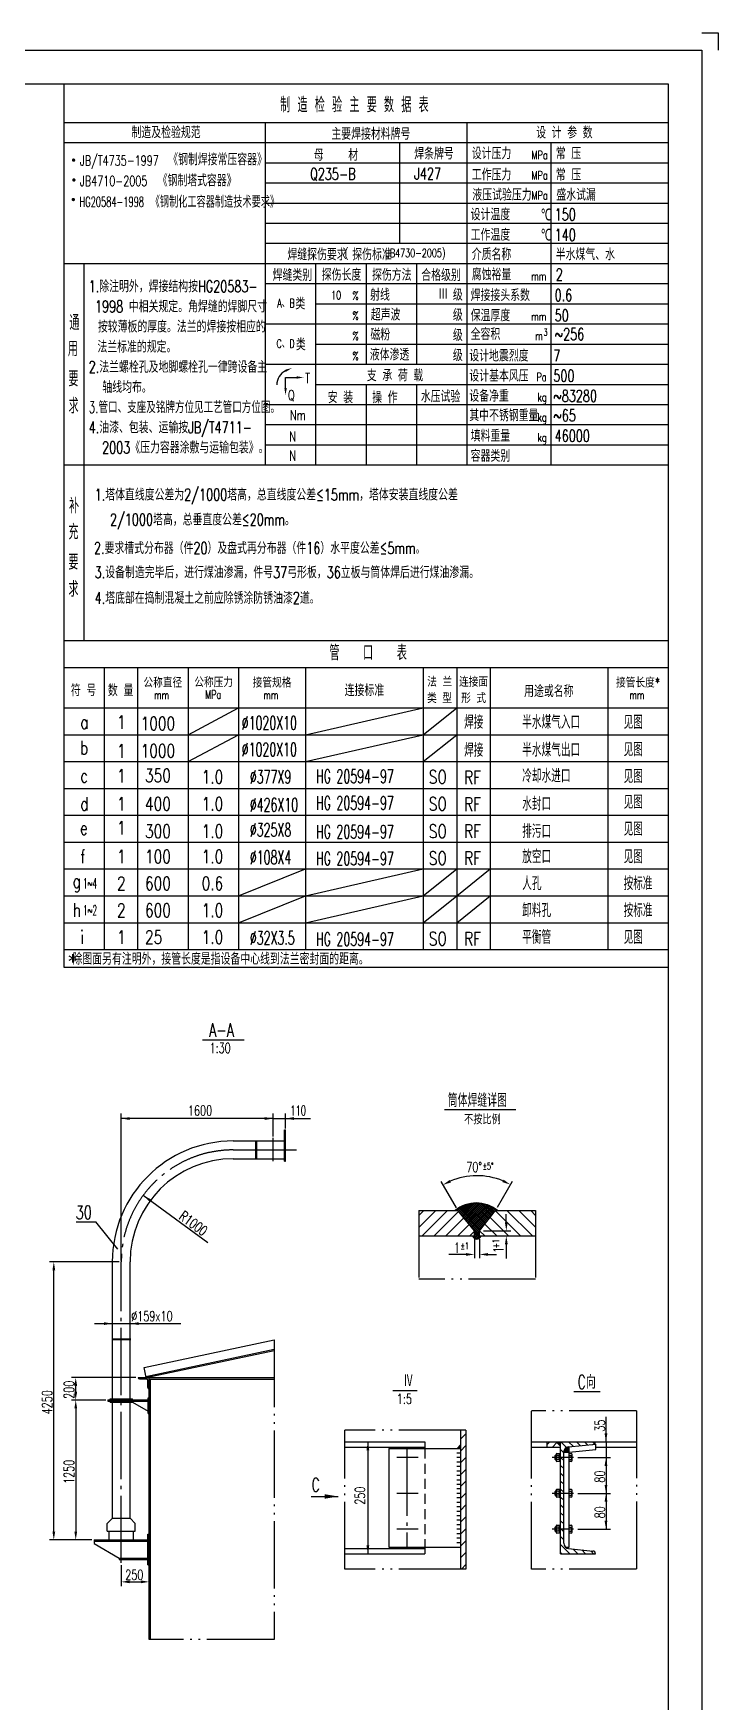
# Model space of a CAD drawing. Extents: x 28107 to 46227, y -22331 to 3169.
# Drawn here: x 40106 to 46227, y -11736 to 3169 of the extents above; entities that cross this region are included whole.
import ezdxf
from ezdxf.enums import TextEntityAlignment as Align

# ---------------------------------------------------------------- set-up
doc = ezdxf.new("R2010")
doc.units = 0
doc.header["$LTSCALE"] = 30
doc.header["$MEASUREMENT"] = 0
for name, pattern in [('DASHDOT-M', [25, 20, -2, 1, -2]), ('DIVIDE-M', [27, 20, -2, 0.5, -2, 0.5, -2]), ('HIDDEN-M', [4.5, 3, -1.5])]:
    doc.linetypes.add(name, pattern=pattern)
doc.layers.get('0').update_dxf_attribs({"linetype": 'CONTINUOUS'})
doc.layers.add('DIM', color=1, linetype='CONTINUOUS')
doc.layers.add('TUKUANG', color=7, linetype='CONTINUOUS')
doc.styles.add('HZ', font='ROMANS.shx', dxfattribs={"width": 0.7, "height": 90, "bigfont": 'HZ.shx'})
doc.styles.add('ROMANS', font='ROMANS.shx', dxfattribs={"width": 0.7, "height": 7})
doc.styles.get("Standard").update_dxf_attribs({"font": 'romans', "width": 0.7, "height": 3})

msp = doc.modelspace()

# ---------------------------------------------------------------- linework, layer by layer
at = {"color": 7, "linetype": 'Continuous'}
for p, q in [((46227, 3169), (46077, 3169)), ((46227, 3019), (46227, 3169)), ((28257, 3019), (46077, 3019)), ((46077, 3019), (46077, -22181)), ((41487, -3097), (41937, -2857)), ((42537, -3097), (43587, -2857)), ((43587, -3097), (43887, -2857)), ((41487, -3337), (41937, -3097)), ((42537, -3337), (43587, -3097)), ((43587, -3337), (43887, -3097)), ((41937, -4537), (42537, -4297)), ((42537, -4537), (43587, -4297)), ((43587, -4537), (43887, -4297)), ((43887, -4537), (44187, -4297)), ((41937, -4777), (42537, -4537)), ((42537, -4777), (43587, -4537)), ((43587, -4777), (43887, -4537)), ((43887, -4777), (44187, -4537)), ((41617, -5824), (41990, -5824)), ((40891, -7794), (40891, -6481)), ((42248, -6526), (40891, -6526)), ((42248, -6687), (42248, -6481)), ((42248, -6526), (42582, -6526)), ((42358, -6615), (42358, -6481)), ((43778, -6446), (44414, -6446)), ((43744, -7088), (43883, -7323)), ((44384, -7088), (44249, -7322)), ((41663, -7638), (41087, -7213)), ((43957, -7300), (43903, -7354)), ((43983, -7292), (43911, -7364)), ((44006, -7286), (43919, -7374)), ((44027, -7283), (43927, -7383)), ((44047, -7281), (43935, -7393)), ((44065, -7281), (43943, -7403)), ((44082, -7282), (43951, -7413)), ((44132, -7478), (43955, -7301)), ((44098, -7283), (43959, -7422)), ((44113, -7285), (43967, -7432)), ((44140, -7468), (43968, -7296)), ((44128, -7288), (43975, -7442)), ((44147, -7458), (43981, -7292)), ((44142, -7292), (43983, -7451)), ((44156, -7296), (43991, -7461)), ((44155, -7448), (43995, -7289)), ((44169, -7301), (43999, -7471)), ((44163, -7438), (44010, -7286)), ((44171, -7429), (44025, -7283)), ((44178, -7419), (44042, -7282)), ((44186, -7409), (44059, -7281)), ((44194, -7399), (44077, -7281)), ((44202, -7389), (44096, -7283)), ((44210, -7379), (44116, -7286)), ((44217, -7369), (44139, -7291)), ((44225, -7359), (44165, -7299)), ((40489, -7448), (40665, -7448)), ((40489, -7448), (40665, -7448)), ((40859, -7693), (40665, -7448)), ((43878, -7348), (43876, -7346)), ((43896, -7348), (43886, -7339)), ((43925, -7315), (43891, -7348)), ((44093, -7528), (43897, -7331)), ((44101, -7518), (43908, -7325)), ((44092, -7544), (43908, -7361)), ((44108, -7508), (43919, -7318)), ((44116, -7498), (43930, -7312)), ((44124, -7488), (43942, -7306)), ((44181, -7306), (44007, -7480)), ((44194, -7311), (44015, -7490)), ((44205, -7317), (44023, -7500)), ((44216, -7324), (44031, -7510)), ((44227, -7331), (44039, -7519)), ((44238, -7338), (44047, -7529)), ((44192, -7401), (44047, -7547)), ((44233, -7349), (44196, -7313)), ((44250, -7348), (44244, -7343)), ((44248, -7346), (44245, -7348)), ((44330, -7455), (44330, -7380)), ((44092, -7562), (43990, -7460)), ((44036, -7575), (44030, -7581)), ((44063, -7604), (44034, -7575)), ((44092, -7537), (44037, -7591)), ((44128, -7483), (44047, -7564)), ((44100, -7588), (44047, -7534)), ((44091, -7596), (44047, -7552)), ((44092, -7555), (44047, -7599)), ((44079, -7602), (44047, -7570)), ((44092, -7572), (44060, -7604)), ((44106, -7576), (44079, -7602)), ((44106, -7576), (44105, -7575)), ((44127, -7530), (44370, -7530)), ((43970, -7741), (43817, -7741)), ((44045, -7605), (44045, -7775)), ((44092, -7605), (44092, -7775)), ((44167, -7741), (44242, -7741)), ((44330, -7650), (44330, -7778)), ((40872, -7807), (40251, -7807)), ((40288, -10216), (40288, -7882)), ((40653, -8359), (40812, -8359)), ((40812, -8359), (41422, -8359)), ((41022, -8841), (40447, -8841)), ((40484, -8966), (40484, -8916)), ((40754, -9042), (40447, -9042)), ((43318, -8957), (43535, -8957)), ((44932, -8965), (45168, -8965)), ((40484, -9117), (40484, -10216)), ((45221, -9415), (45221, -9192)), ((43922, -9391), (43970, -9343)), ((43094, -9415), (43094, -10415)), ((43922, -9516), (43887, -9516)), ((43893, -9475), (43892, -9473)), ((43896, -9475), (43893, -9472)), ((43894, -9475), (43922, -9446)), ((43900, -9475), (43895, -9470)), ((43897, -9475), (43922, -9450)), ((43903, -9475), (43897, -9468)), ((43907, -9475), (43899, -9466)), ((43901, -9475), (43922, -9453)), ((43910, -9475), (43901, -9465)), ((43914, -9475), (43902, -9463)), ((43904, -9475), (43922, -9457)), ((43918, -9475), (43904, -9461)), ((43921, -9475), (43906, -9459)), ((43922, -9472), (43908, -9458)), ((43908, -9475), (43922, -9460)), ((43922, -9468), (43909, -9456)), ((43922, -9465), (43911, -9454)), ((43912, -9475), (43922, -9464)), ((43922, -9461), (43913, -9452)), ((43922, -9458), (43915, -9451)), ((43915, -9475), (43922, -9468)), ((43922, -9454), (43916, -9449)), ((43922, -9451), (43918, -9447)), ((43919, -9475), (43922, -9471)), ((43922, -9447), (43920, -9445)), ((43922, -9444), (43922, -9443)), ((43922, -9497), (43970, -9449)), ((44695, -9439), (44719, -9415)), ((44742, -9463), (44782, -9422)), ((44775, -9415), (44776, -9415)), ((44779, -9418), (44783, -9415)), ((44815, -9448), (44781, -9415)), ((44782, -9422), (44790, -9415)), ((44786, -9425), (44797, -9415)), ((44815, -9441), (44788, -9415)), ((44789, -9429), (44804, -9415)), ((44793, -9433), (44811, -9415)), ((44815, -9434), (44796, -9415)), ((44797, -9436), (44815, -9418)), ((44800, -9440), (44815, -9425)), ((44815, -9427), (44803, -9415)), ((44804, -9443), (44815, -9432)), ((44807, -9447), (44815, -9439)), ((44815, -9420), (44810, -9415)), ((44811, -9450), (44815, -9446)), ((44812, -9463), (44815, -9460)), ((44814, -9454), (44815, -9453)), ((44843, -9512), (44815, -9484)), ((44868, -9466), (44817, -9415)), ((44843, -9502), (44885, -9460)), ((44845, -9507), (44843, -9505)), ((44852, -9507), (44844, -9498)), ((44845, -9493), (44876, -9462)), ((44859, -9507), (44845, -9493)), ((44846, -9507), (44891, -9462)), ((44866, -9507), (44848, -9488)), ((44873, -9507), (44850, -9483)), ((44853, -9507), (44891, -9469)), ((44853, -9478), (44861, -9470)), ((44880, -9507), (44853, -9479)), ((44888, -9507), (44856, -9475)), ((44891, -9503), (44860, -9472)), ((44860, -9507), (44891, -9476)), ((44891, -9496), (44864, -9469)), ((44867, -9507), (44891, -9483)), ((44891, -9489), (44868, -9466)), ((44891, -9482), (44873, -9464)), ((44875, -9507), (44891, -9490)), ((44891, -9475), (44878, -9462)), ((44882, -9507), (44891, -9497)), ((44891, -9468), (44884, -9460)), ((44929, -9456), (44887, -9415)), ((44889, -9507), (44891, -9504)), ((44891, -9461), (44890, -9460)), ((44993, -9450), (44958, -9415)), ((45057, -9443), (45029, -9415)), ((45118, -9433), (45100, -9415)), ((45221, -9415), (45221, -9555)), ((43922, -9556), (43887, -9556)), ((43922, -9596), (43887, -9596)), ((43922, -9636), (43887, -9636)), ((43922, -9676), (43887, -9676)), ((43922, -9603), (43970, -9555)), ((43922, -9709), (43970, -9661)), ((44775, -9541), (44763, -9541)), ((44763, -9569), (44775, -9569)), ((44815, -9555), (44815, -9554)), ((44843, -9582), (44815, -9555)), ((44843, -9653), (44815, -9625)), ((44970, -9555), (45261, -9555)), ((45221, -9555), (45221, -9875)), ((43922, -9716), (43887, -9716)), ((43922, -9756), (43887, -9756)), ((43922, -9796), (43887, -9796)), ((43922, -9836), (43887, -9836)), ((43922, -9815), (43970, -9767)), ((44843, -9724), (44815, -9696)), ((44843, -9794), (44815, -9766)), ((42588, -9903), (42828, -9903)), ((43922, -9876), (43887, -9876)), ((43922, -9916), (43887, -9916)), ((43922, -9956), (43887, -9956)), ((43922, -9921), (43970, -9873)), ((43922, -10027), (43970, -9979)), ((44775, -9861), (44763, -9861)), ((44763, -9889), (44775, -9889)), ((44843, -9865), (44815, -9837)), ((44843, -9936), (44815, -9908)), ((44843, -10007), (44815, -9979)), ((44970, -9875), (45261, -9875)), ((45221, -9875), (45221, -10195)), ((43922, -9996), (43887, -9996)), ((43922, -10036), (43887, -10036)), ((43922, -10076), (43887, -10076)), ((43922, -10116), (43887, -10116)), ((43922, -10134), (43970, -10086)), ((44843, -10077), (44815, -10049)), ((44843, -10148), (44815, -10120)), ((43922, -10156), (43887, -10156)), ((43922, -10196), (43887, -10196)), ((43922, -10236), (43887, -10236)), ((43922, -10276), (43887, -10276)), ((43922, -10240), (43970, -10192)), ((44775, -10181), (44763, -10181)), ((44763, -10209), (44775, -10209)), ((44819, -10195), (44815, -10191)), ((44843, -10289), (44815, -10261)), ((44843, -10219), (44819, -10195)), ((44970, -10195), (45261, -10195)), ((40629, -10291), (40251, -10291)), ((43922, -10316), (43887, -10316)), ((43922, -10346), (43970, -10298)), ((43922, -10452), (43970, -10404)), ((44897, -10415), (44815, -10332)), ((44827, -10415), (44815, -10403)), ((44968, -10415), (44927, -10373)), ((45039, -10415), (45005, -10381)), ((45110, -10415), (45084, -10389)), ((40891, -10516), (40891, -10703)), ((43929, -10551), (43970, -10510)), ((40966, -10666), (41066, -10666))]:
    msp.add_line(p, q, dxfattribs=at)
at = {"color": 4, "linetype": 'Continuous'}
for p, q in [((29007, 2719), (45777, 2719)), ((45777, 2719), (45777, -21881)), ((42348, -6906), (42348, -6627)), ((42348, -6627), (42358, -6627)), ((42358, -6906), (42358, -6627)), ((41891, -6727), (42094, -6727)), ((42102, -6727), (42348, -6727)), ((41891, -6886), (42094, -6886)), ((42102, -6886), (42348, -6886)), ((42348, -6906), (42358, -6906)), ((43548, -7348), (43898, -7348)), ((44047, -7529), (43898, -7348)), ((44092, -7529), (44234, -7348)), ((44234, -7348), (44592, -7348)), ((43548, -7575), (44047, -7575)), ((44047, -7575), (44047, -7529)), ((44092, -7575), (44092, -7529)), ((44092, -7575), (44592, -7575)), ((40812, -8496), (40812, -7807)), ((40971, -8496), (40971, -7807)), ((40812, -9031), (40812, -8502)), ((40971, -9031), (40971, -8502)), ((41094, -8751), (42256, -8505)), ((41111, -8830), (42256, -8586)), ((41113, -8841), (42256, -8599)), ((41113, -8841), (41094, -8751)), ((41041, -8841), (41141, -8841)), ((41053, -8853), (41115, -8853)), ((41129, -8929), (41129, -8867)), ((41141, -8841), (42256, -8841)), ((41141, -11180), (41141, -8841)), ((41141, -8856), (41153, -8856)), ((41153, -8856), (42256, -8856)), ((41153, -11180), (41153, -8856)), ((40772, -9041), (41131, -9041)), ((40772, -9041), (40772, -9051)), ((40772, -9051), (41131, -9051)), ((40791, -9031), (40991, -9031)), ((40791, -9041), (40791, -9031)), ((40791, -9061), (40791, -9051)), ((40791, -9061), (40991, -9061)), ((40812, -10098), (40812, -9061)), ((40971, -10098), (40971, -9061)), ((40991, -9041), (40991, -9031)), ((40991, -9061), (40991, -9051)), ((40991, -9061), (41131, -9142)), ((41131, -9162), (41131, -9021)), ((41131, -9021), (41141, -9021)), ((41131, -9162), (41141, -9162)), ((43922, -9310), (43922, -10551)), ((43970, -9310), (43970, -10551)), ((42887, -9415), (43602, -9415)), ((42887, -9463), (43602, -9463)), ((43282, -9475), (43282, -10355)), ((43282, -9475), (43922, -9475)), ((43602, -9415), (43602, -9475)), ((43891, -9475), (43922, -9443)), ((44556, -9415), (45127, -9415)), ((44556, -9463), (44815, -9463)), ((44695, -9463), (44695, -9415)), ((44769, -9535), (44763, -9541)), ((44775, -9535), (44769, -9535)), ((44769, -9535), (44769, -9575)), ((44815, -9455), (44775, -9415)), ((44775, -9582), (44775, -9528)), ((44781, -9519), (44801, -9519)), ((44801, -9537), (44781, -9537)), ((44807, -9595), (44807, -9515)), ((44815, -9515), (44807, -9515)), ((44807, -9528), (44807, -9582)), ((44815, -10415), (44815, -9415)), ((44843, -9507), (44891, -9507)), ((44843, -10321), (44843, -9508)), ((44886, -9460), (45131, -9436)), ((44891, -10355), (44891, -9460)), ((44891, -9507), (45131, -9483)), ((44891, -9590), (44891, -9519)), ((44891, -9519), (44911, -9519)), ((44891, -9537), (44911, -9537)), ((44917, -9528), (44917, -9581)), ((45127, -9415), (45493, -9415)), ((45131, -9483), (45131, -9436)), ((45131, -9463), (45493, -9463)), ((44763, -9541), (44763, -9569)), ((44763, -9569), (44769, -9575)), ((44769, -9575), (44775, -9575)), ((44801, -9572), (44781, -9572)), ((44801, -9590), (44781, -9590)), ((44815, -9595), (44807, -9595)), ((44891, -9572), (44911, -9572)), ((44911, -9590), (44891, -9590)), ((44807, -9915), (44807, -9835)), ((44815, -9835), (44807, -9835)), ((44769, -9855), (44763, -9861)), ((44763, -9861), (44763, -9889)), ((44763, -9889), (44769, -9895)), ((44769, -9855), (44769, -9895)), ((44775, -9855), (44769, -9855)), ((44769, -9895), (44775, -9895)), ((44775, -9902), (44775, -9848)), ((44781, -9839), (44801, -9839)), ((44801, -9857), (44781, -9857)), ((44801, -9892), (44781, -9892)), ((44801, -9910), (44781, -9910)), ((44807, -9848), (44807, -9902)), ((44815, -9915), (44807, -9915)), ((44891, -9839), (44911, -9839)), ((44891, -9910), (44891, -9839)), ((44891, -9857), (44911, -9857)), ((44891, -9892), (44911, -9892)), ((44911, -9910), (44891, -9910)), ((44917, -9848), (44917, -9901)), ((40812, -10098), (40766, -10144)), ((40812, -10098), (40971, -10098)), ((40971, -10098), (41016, -10144)), ((40766, -10212), (40766, -10144)), ((40766, -10212), (41016, -10212)), ((40782, -10291), (40782, -10212)), ((41001, -10291), (41001, -10212)), ((41016, -10212), (41016, -10144)), ((41129, -10515), (41129, -10241)), ((41129, -10241), (41141, -10241)), ((44769, -10175), (44763, -10181)), ((44763, -10181), (44763, -10209)), ((44763, -10209), (44769, -10215)), ((44769, -10175), (44769, -10215)), ((44775, -10175), (44769, -10175)), ((44769, -10215), (44775, -10215)), ((44775, -10222), (44775, -10168)), ((44781, -10159), (44801, -10159)), ((44801, -10177), (44781, -10177)), ((44801, -10212), (44781, -10212)), ((44801, -10230), (44781, -10230)), ((44807, -10235), (44807, -10155)), ((44815, -10155), (44807, -10155)), ((44807, -10168), (44807, -10222)), ((44815, -10235), (44807, -10235)), ((44891, -10159), (44911, -10159)), ((44891, -10230), (44891, -10159)), ((44891, -10177), (44911, -10177)), ((44891, -10212), (44911, -10212)), ((44911, -10230), (44891, -10230)), ((44917, -10168), (44917, -10221)), ((40648, -10291), (41129, -10291)), ((40648, -10291), (40648, -10323)), ((40648, -10303), (41129, -10303)), ((40648, -10323), (40873, -10453)), ((42887, -10367), (43602, -10367)), ((42887, -10415), (43602, -10415)), ((43282, -10355), (43922, -10355)), ((43602, -10355), (43602, -10415)), ((44815, -10415), (45127, -10415)), ((44857, -10355), (44891, -10355)), ((44886, -10369), (45103, -10391)), ((40873, -10453), (40873, -10465)), ((40873, -10453), (41129, -10453)), ((40873, -10465), (41129, -10465)), ((41129, -10515), (41141, -10515))]:
    msp.add_line(p, q, dxfattribs=at)
at = {"color": 1, "linetype": 'DASHDOT-M'}
for p, q in [((42248, -6906), (42248, -6700)), ((41891, -6807), (42457, -6807)), ((40891, -10497), (40891, -7807)), ((43442, -9475), (43442, -10355)), ((43544, -9555), (43353, -9555)), ((44930, -9555), (44739, -9555)), ((44815, -9555), (44767, -9555)), ((43544, -9875), (43353, -9875)), ((44930, -9875), (44739, -9875)), ((44815, -9875), (44767, -9875)), ((43544, -10195), (43353, -10195)), ((44930, -10195), (44739, -10195)), ((44815, -10195), (44767, -10195))]:
    msp.add_line(p, q, dxfattribs=at)
at = {"color": 3, "linetype": 'DIVIDE-M'}
for p, q in [((42094, -6893), (42094, -6722)), ((42102, -6893), (42102, -6722)), ((43548, -7348), (43548, -7962)), ((44592, -7348), (44592, -7962)), ((44592, -7962), (43548, -7962)), ((40806, -8496), (40977, -8496)), ((40806, -8502), (40977, -8502)), ((42256, -8505), (42256, -11180)), ((44556, -10551), (44556, -9139)), ((45493, -9139), (44556, -9139)), ((45493, -9139), (45493, -10551)), ((43970, -9310), (42887, -9310)), ((42887, -10551), (42887, -9310)), ((43970, -10551), (42887, -10551)), ((45493, -10551), (44556, -10551)), ((42256, -11180), (41141, -11180))]:
    msp.add_line(p, q, dxfattribs=at)
at = {"color": 0, "linetype": 'Continuous'}
for p, q in [((43548, -7394), (43594, -7348)), ((43548, -7501), (43700, -7348)), ((43579, -7575), (43806, -7348)), ((43685, -7575), (43902, -7358)), ((43791, -7575), (43952, -7414)), ((44351, -7575), (44185, -7410)), ((44457, -7575), (44233, -7351)), ((44563, -7575), (44336, -7348)), ((44592, -7498), (44442, -7348)), ((44592, -7392), (44548, -7348)), ((43897, -7575), (44000, -7472)), ((44003, -7575), (44047, -7532)), ((44139, -7575), (44092, -7529)), ((44245, -7575), (44139, -7469))]:
    msp.add_line(p, q, dxfattribs=at)
at = {"color": 6, "linetype": 'HIDDEN-M'}
msp.add_line((43602, -9475), (43602, -10355), dxfattribs=at)
at = {"color": 4, "linetype": 'Continuous'}
for centre, radius, start, end in [((41891, -7807), 1080, 90, 180), ((41891, -7807), 921, 90, 180), ((44062, -7579), 298, 50.7078, 129.2922), ((44067, -7563), 40.8, 196.6868, 343.3132), ((41053, -8841), 12, 180, 270), ((41115, -8867), 14, 0, 90), ((41141, -8929), 12, 180, 270), ((44784, -9528), 9.46, 110.6783, 249.3217), ((44804, -9555), 28.7, 141.9181, 218.0819), ((44798, -9528), 9.46, 290.6783, 69.3217), ((44778, -9555), 28.7, 321.9181, 38.0819), ((44891, -9508), 48, 95.7, 180), ((44908, -9528), 9.3, 287.944, 72.056), ((44889, -9555), 27.6, 320.0429, 39.9571), ((45103, -9415), 24, 270, 0), ((44784, -9581), 9.46, 110.6783, 249.3217), ((44798, -9581), 9.46, 290.6783, 69.3217), ((44908, -9581), 9.3, 287.944, 72.056), ((44784, -9848), 9.46, 110.6783, 249.3217), ((44804, -9875), 28.7, 141.9181, 218.0819), ((44784, -9901), 9.46, 110.6783, 249.3217), ((44798, -9848), 9.46, 290.6783, 69.3217), ((44778, -9875), 28.7, 321.9181, 38.0819), ((44798, -9901), 9.46, 290.6783, 69.3217), ((44908, -9848), 9.3, 287.944, 72.056), ((44889, -9875), 27.6, 320.0429, 39.9571), ((44908, -9901), 9.3, 287.944, 72.056), ((44784, -10168), 9.46, 110.6783, 249.3217), ((44804, -10195), 28.7, 141.9181, 218.0819), ((44784, -10221), 9.46, 110.6783, 249.3217), ((44798, -10168), 9.46, 290.6783, 69.3217), ((44778, -10195), 28.7, 321.9181, 38.0819), ((44798, -10221), 9.46, 290.6783, 69.3217), ((44908, -10168), 9.3, 287.944, 72.056), ((44889, -10195), 27.6, 320.0429, 39.9571), ((44908, -10221), 9.3, 287.944, 72.056), ((44891, -10321), 48, 180, 264.3), ((45103, -10415), 24, 0, 90)]:
    msp.add_arc(centre, radius, start, end, dxfattribs=at)
at = {"color": 1, "linetype": 'DASHDOT-M'}
msp.add_arc((41891, -7807), 1000, 90, 180, dxfattribs=at)
at = {"color": 7, "linetype": 'Continuous'}
msp.add_arc((44068, -7636), 599, 67.2468, 113.3998, dxfattribs=at)
for points in [[(40966, -6514), (40966, -6539), (40891, -6526)], [(42173, -6514), (42173, -6539), (42248, -6526)], [(42433, -6514), (42433, -6539), (42358, -6526)], [(43836, -7097), (43824, -7075), (43763, -7120)], [(44305, -7072), (44294, -7094), (44367, -7117)], [(41155, -7247), (41140, -7267), (41087, -7213)], [(44318, -7455), (44343, -7455), (44330, -7530)], [(44318, -7650), (44343, -7650), (44330, -7575)], [(43970, -7728), (43970, -7753), (44045, -7741)], [(44167, -7728), (44167, -7753), (44092, -7741)], [(40276, -7882), (40301, -7882), (40288, -7807)], [(40737, -8346), (40737, -8371), (40812, -8359)], [(41046, -8346), (41046, -8371), (40971, -8359)], [(40472, -8916), (40497, -8916), (40484, -8841)], [(40472, -8966), (40497, -8966), (40484, -9041)], [(40472, -9117), (40497, -9117), (40484, -9042)], [(45208, -9340), (45233, -9340), (45221, -9415)], [(43081, -9490), (43106, -9490), (43094, -9415)], [(45208, -9630), (45233, -9630), (45221, -9555)], [(45208, -9800), (45233, -9800), (45221, -9875)], [(42828, -9903), (42708, -9883), (42708, -9923)], [(45208, -9950), (45233, -9950), (45221, -9875)], [(45208, -10120), (45233, -10120), (45221, -10195)], [(40276, -10216), (40301, -10216), (40288, -10291)], [(40472, -10216), (40497, -10216), (40484, -10291)], [(43081, -10340), (43106, -10340), (43094, -10415)], [(40966, -10653), (40966, -10678), (40891, -10666)], [(41066, -10653), (41066, -10678), (41141, -10666)]]:
    msp.add_solid(points, dxfattribs=at)
at = {"layer": 'TUKUANG', "color": 4, "linetype": 'Continuous'}
for p, q in [((40377, 2719), (40377, -5173)), ((40377, 2719), (45770, 2719)), ((45777, 2719), (45777, -2257)), ((40377, 2373), (45777, 2373)), ((42177, 2373), (42177, -687)), ((43977, 2373), (43977, -687)), ((42177, 1293), (43977, 1293)), ((40377, 1113), (42177, 1113)), ((42177, 213), (43977, 213)), ((40377, -687), (42177, -687)), ((42177, -687), (43977, -687)), ((43977, -687), (45777, -687)), ((40377, -2257), (45777, -2257)), ((40377, -2497), (45777, -2497)), ((40377, -2497), (45777, -2497)), ((40737, -2497), (40737, -5017)), ((41037, -2497), (41037, -5017)), ((41487, -2497), (41487, -5017)), ((41937, -2497), (41937, -5017)), ((42537, -2497), (42537, -5017)), ((43587, -2497), (43587, -5017)), ((43887, -2497), (43887, -5017)), ((44187, -2497), (44187, -5017)), ((45237, -2497), (45237, -5017)), ((40377, -2857), (45777, -2857)), ((40377, -5173), (45777, -5173))]:
    msp.add_line(p, q, dxfattribs=at)
at = {"layer": 'TUKUANG'}
for p, q in [((40377, 2193), (43977, 2193)), ((43377, 2193), (43377, 1293)), ((43977, 2193), (45777, 2193)), ((44727, 2193), (44727, -687)), ((42177, 2013), (43977, 2013)), ((43977, 2013), (45777, 2013)), ((42177, 1833), (43977, 1833)), ((43977, 1833), (45777, 1833)), ((42177, 1653), (43977, 1653)), ((43977, 1653), (45777, 1653)), ((42177, 1473), (43977, 1473)), ((43977, 1473), (45777, 1473)), ((43977, 1293), (45777, 1293)), ((40557, 1113), (40557, -2257)), ((42177, 1113), (43977, 1113)), ((42627, 1113), (42627, 213)), ((43077, 1113), (43077, 213)), ((43527, 1113), (43527, 213)), ((43977, 1113), (45777, 1113)), ((42177, 933), (43977, 933)), ((43977, 933), (45777, 933)), ((42627, 753), (43977, 753)), ((43977, 753), (45777, 753)), ((42177, 573), (43977, 573)), ((43977, 573), (45777, 573)), ((42627, 393), (43977, 393)), ((43977, 393), (45777, 393)), ((42627, 213), (42627, -687)), ((43977, 213), (45777, 213)), ((42358, 94), (42458, 94)), ((42358, -1), (42358, 94)), ((42627, 33), (43977, 33)), ((43077, 33), (43077, -687)), ((43527, 33), (43527, -687)), ((43977, 33), (45777, 33)), ((42177, -147), (43977, -147)), ((43977, -147), (45777, -147)), ((42177, -327), (43977, -327)), ((43977, -327), (45777, -327)), ((42177, -507), (43977, -507)), ((43977, -507), (45777, -507)), ((40458, -5131), (40458, -5057)), ((40426, -5113), (40490, -5076)), ((40490, -5113), (40426, -5076))]:
    msp.add_line(p, q, dxfattribs=at)
at = {"layer": 'TUKUANG', "color": 7, "linetype": 'Continuous'}
for p, q in [((40377, -3097), (45777, -3097)), ((40377, -3337), (45777, -3337)), ((40377, -3577), (45777, -3577)), ((40377, -3817), (45777, -3817)), ((40377, -4057), (45777, -4057)), ((40377, -4297), (45777, -4297)), ((40377, -4537), (45777, -4537)), ((40377, -4777), (45777, -4777)), ((40377, -5017), (45777, -5017))]:
    msp.add_line(p, q, dxfattribs=at)
for points in [[(40457, 2036, 15, 15, 1), (40472, 2036, 15, 15, 1)], [(40460, 1859, 15, 15, 1), (40475, 1859, 15, 15, 1)], [(40455, 1684, 15, 15, 1), (40470, 1684, 15, 15, 1)]]:
    msp.add_lwpolyline(points, format="xyseb", close=True, dxfattribs=at)
at = {"layer": 'TUKUANG'}
msp.add_arc((42420, 28), 140, 115.9425, 180, dxfattribs=at)
for points in [[(42356, 164), (42361, 144), (42414, 179)], [(42458, 105), (42458, 84), (42521, 94)], [(42348, -1), (42369, -1), (42358, -64)]]:
    msp.add_solid(points, dxfattribs=at)

# ---------------------------------------------------------------- texts
at = {"color": 7, "linetype": 'Continuous', "width": 0.7}
for s, height, style, p in [('A-A', 120, 'HZ', (41674, -5795)), ('1:30', 90, 'HZ', (41680, -5941)), ('筒体焊缝详图', 120, 'HZ', (43807, -6424)), ('不按比例', 90, 'HZ', (43953, -6578)), ('70%%d', 90, 'HZ', (43973, -7005)), ('%%p5%%d', 60, 'HZ', (44118, -6981)), ('1', 90, 'HZ', (43863, -7725)), ('%%p1', 60, 'HZ', (43921, -7694)), ('C向', 120, 'HZ', (44966, -8940)), ('C', 120, 'ROMANS', (42590, -9859))]:
    msp.add_text(s, height=height, dxfattribs=dict(at, style=style)).set_placement(p)
at = {"color": 7, "linetype": 'Continuous'}
for s, width, p in [('1600', 0.7, (41487, -6500)), ('110', 0.6, (42402, -6500)), ('%%c159x10', 0.7, (40980, -8337)), ('1:5', 0.7, (43352, -9076)), ('250', 0.7, (40926, -10648))]:
    msp.add_text(s, height=90, dxfattribs=dict(at, width=width)).set_placement(p)
at = {"color": 2, "linetype": 'Continuous', "width": 0.7}
msp.add_text('30', height=120, dxfattribs=at).set_placement((40484, -7425))
at = {"color": 7, "linetype": 'Continuous', "width": 0.7}
for s, rotation, p in [('R1000', 323.5424, (41399, -7418)), ('200', 90, (40469, -9031)), ('4250', 90, (40273, -9169)), ('1250', 90, (40469, -9791))]:
    msp.add_text(s, height=90, rotation=rotation, dxfattribs=at).set_placement(p)
at = {"color": 7, "linetype": 'Continuous', "style": 'HZ', "width": 0.7}
for s, height, p in [('+1', 60, (44267, -7686)), ('1', 90, (44305, -7727)), ('35', 90, (45211, -9325)), ('80', 90, (45211, -9779)), ('250', 90, (43068, -9977)), ('80', 90, (45211, -10099))]:
    msp.add_text(s, height=height, rotation=90, dxfattribs=at).set_placement(p)
at = {"color": 2, "linetype": 'Continuous', "style": 'HZ', "width": 0.7}
msp.add_text('Ⅳ', height=120, dxfattribs=at).set_placement((43410, -8928))
at = {"layer": 'DIM', "color": 7, "style": 'HZ'}
for s, height, width, p in [('a', 120, 0.75, (40525, -3045)), ('1', 120, 0.75, (40853, -3045)), ('1000', 120, 0.75, (41064, -3057)), ('%%c1020X10', 120, 0.6, (41967, -3052)), ('焊接', 120, 0.75, (43954, -3045)), ('半水煤气入口', 120, 0.6, (44472, -3045)), ('见图', 120, 0.75, (45379, -3045)), ('b', 120, 0.75, (40522, -3273)), ('1', 120, 0.75, (40853, -3303)), ('1000', 120, 0.75, (41064, -3302)), ('%%c1020X10', 120, 0.6, (41967, -3289)), ('焊接', 120, 0.75, (43954, -3295)), ('半水煤气出口', 120, 0.6, (44472, -3293)), ('见图', 120, 0.75, (45379, -3289)), ('1', 120, 0.75, (40853, -3525)), ('350', 120, 0.75, (41103, -3521)), ('1.0', 120, 0.75, (41609, -3534)), ('%%c377X9', 120, 0.6, (42039, -3534)), ('HG 20594-97', 120, 0.6, (42631, -3529)), ('SO', 120, 0.75, (43638, -3534)), ('RF', 120, 0.75, (43954, -3539)), ('冷却水进口', 120, 0.6, (44472, -3525)), ('见图', 120, 0.75, (45379, -3529)), ('c', 120, 0.75, (40525, -3525)), ('d', 120, 0.75, (40525, -3775)), ('1', 120, 0.75, (40853, -3775)), ('400', 120, 0.75, (41103, -3775)), ('1.0', 120, 0.75, (41609, -3775)), ('%%c426X10', 120, 0.6, (42039, -3783)), ('HG 20594-97', 120, 0.6, (42631, -3767)), ('SO', 120, 0.75, (43638, -3775)), ('RF', 120, 0.75, (43954, -3779)), ('水封口', 120, 0.6, (44472, -3775)), ('见图', 120, 0.75, (45379, -3759)), ('1', 120, 0.75, (40853, -3990)), ('见图', 120, 0.75, (45379, -3999)), ('e', 120, 0.75, (40522, -3991)), ('300', 120, 0.75, (41103, -4020)), ('1.0', 120, 0.75, (41609, -4020)), ('%%c325X8', 120, 0.6, (42039, -4007)), ('HG 20594-97', 120, 0.6, (42631, -4024)), ('SO', 120, 0.75, (43638, -4020)), ('RF', 120, 0.75, (43954, -4020)), ('排污口', 120, 0.6, (44472, -4020)), ('f', 120, 0.75, (40525, -4246)), ('1', 120, 0.75, (40853, -4246)), ('100', 120, 0.75, (41103, -4246)), ('1.0', 120, 0.75, (41609, -4246)), ('%%c108X4', 120, 0.6, (42039, -4253)), ('HG 20594-97', 120, 0.6, (42631, -4264)), ('SO', 120, 0.75, (43638, -4260)), ('RF', 120, 0.75, (43954, -4260)), ('放空口', 120, 0.6, (44472, -4246)), ('见图', 120, 0.75, (45379, -4246)), ('g', 120, 0.75, (40457, -4465)), ('1~4', 90, 0.5, (40550, -4470)), ('2', 120, 0.75, (40853, -4486)), ('600', 120, 0.75, (41103, -4486)), ('0.6', 120, 0.75, (41609, -4486)), ('人孔', 120, 0.6, (44472, -4486)), ('按标准', 120, 0.75, (45379, -4486)), ('h', 120, 0.75, (40457, -4723)), ('1~2', 90, 0.5, (40550, -4710)), ('2', 120, 0.75, (40853, -4726)), ('600', 120, 0.75, (41103, -4726)), ('1.0', 120, 0.75, (41609, -4726)), ('卸料孔', 120, 0.6, (44472, -4726)), ('按标准', 120, 0.75, (45379, -4726)), ('i', 120, 0.75, (40525, -4966)), ('1', 120, 0.75, (40853, -4966)), ('25', 120, 0.75, (41103, -4966)), ('1.0', 120, 0.75, (41609, -4966)), ('%%c32X3.5', 120, 0.6, (42039, -4973)), ('HG 20594-97', 120, 0.6, (42631, -4984)), ('SO', 120, 0.75, (43638, -4980)), ('RF', 120, 0.75, (43954, -4980)), ('平衡管', 120, 0.6, (44472, -4966)), ('见图', 120, 0.75, (45379, -4966))]:
    msp.add_text(s, height=height, dxfattribs=dict(at, width=width)).set_placement(p)
at = {"layer": 'TUKUANG', "color": 4, "linetype": 'Continuous', "style": 'HZ', "width": 0.7}
for s, p in [('制 造 检 验 主 要 数 据 表', (42310, 2463)), ('通', (40427, 517)), ('用', (40414, 284)), ('要', (40419, 15)), ('求', (40420, -227)), ('补', (40424, -1121)), ('充', (40419, -1353)), ('要', (40418, -1623)), ('求', (40419, -1865)), ('管   口   表', (42750, -2432))]:
    msp.add_text(s, height=135, dxfattribs=at).set_placement(p)
at = {"layer": 'TUKUANG', "style": 'HZ'}
for s, height, width, p in [('制造及检验规范 ', 105, 0.7, (40982, 2232)), ('主要焊接材料牌号', 105, 0.7, (42768, 2218)), ('设 计 参 数', 105, 0.7, (44597, 2230)), ('JB/T4735-1997', 90, 0.7, (40522, 1987)), ('《钢制焊接常压容器》', 105, 0.7, (41310, 1990)), ('母    材', 105, 0.7, (42611, 2030)), ('焊条牌号', 105, 0.7, (43508, 2042)), ('设计压力', 105, 0.7, (44022, 2044)), ('MPa', 75, 0.7, (44556, 2044)), ('常 压', 105, 0.7, (44772, 2044)), ('Q235-B', 105, 0.7, (42577, 1860)), ('J427', 105, 0.7, (43508, 1863)), ('工作压力', 105, 0.7, (44022, 1854)), ('MPa', 75, 0.7, (44556, 1864)), ('常 压', 105, 0.7, (44772, 1854)), ('JB4710-2005', 90, 0.7, (40522, 1805)), ('《钢制塔式容器》', 105, 0.67, (41217, 1802)), ('液压试验压力', 105, 0.7, (44027, 1674)), ('盛水试漏', 105, 0.7, (44777, 1674)), ('HG20584-1998', 90, 0.6, (40518, 1619)), ('《钢制化工容器制造技术要求》', 105, 0.6, (41154, 1612)), ('MPa', 75, 0.7, (44556, 1684)), ('设计温度', 105, 0.7, (44012, 1498)), ('℃', 105, 0.7, (44637, 1498)), ('150', 105, 0.7, (44762, 1498)), ('工作温度', 105, 0.7, (44012, 1316)), ('℃', 105, 0.7, (44637, 1318)), ('140', 105, 0.7, (44762, 1316)), ('焊缝探伤要求 探伤标准', 105, 0.7, (42375, 1141)), ('(       : JB4730-2005)', 75, 0.7, (42887, 1169)), ('介质名称', 105, 0.7, (44022, 1142)), ('半水煤气、水', 105, 0.7, (44772, 1142)), ('焊缝类别', 105, 0.7, (42243, 957)), ('探伤长度', 105, 0.7, (42682, 959)), ('探伤方法', 105, 0.7, (43131, 958)), ('合格级别', 105, 0.7, (43571, 956)), ('腐蚀裕量', 105, 0.7, (44022, 962)), ('2', 105, 0.7, (44772, 962)), ('1.除注明外，焊接结构按HG20583-', 105, 0.7, (40600, 856)), ('射线', 105, 0.7, (43114, 780)), ('级', 105, 0.7, (43853, 780)), ('mm', 75, 0.7, (44553, 962)), ('1998 中相关规定。角焊缝的焊脚尺寸', 105, 0.7, (40656, 676)), ('A、B', 75, 0.7, (42284, 721)), ('类', 105, 0.7, (42446, 702)), ('10', 75, 0.7, (42765, 792)), ('%', 75, 0.7, (42957, 788)), ('Ⅲ', 105, 0.7, (43722, 789)), ('焊接接头系数', 105, 0.7, (44012, 777)), ('0.6', 105, 0.7, (44762, 777)), ('按较薄板的厚度。法兰的焊接按相应的', 105, 0.7, (40682, 496)), ('%', 75, 0.7, (42957, 608)), ('超声波', 105, 0.7, (43120, 603)), ('级', 105, 0.7, (43853, 600)), ('保温厚度', 105, 0.7, (44012, 596)), ('mm', 75, 0.7, (44553, 602)), ('50', 105, 0.7, (44762, 596)), ('类', 105, 0.7, (42451, 336)), ('%', 75, 0.7, (42957, 428)), ('磁粉', 105, 0.7, (43117, 425)), ('级', 105, 0.7, (43853, 420)), ('全容积', 105, 0.7, (44012, 429)), ('m', 75, 0.7, (44589, 429)), ('3', 60, 0.7, (44663, 468)), ('~256', 105, 0.7, (44762, 429)), ('法兰标准的规定。', 105, 0.7, (40678, 316)), ('C、D', 75, 0.7, (42277, 359)), ('%', 75, 0.7, (42957, 248)), ('液体渗透', 105, 0.7, (43111, 246)), ('级', 105, 0.7, (43853, 240)), ('设计地震烈度', 105, 0.7, (44000, 237)), ('7', 105, 0.7, (44750, 237)), ('2.法兰螺栓孔及地脚螺栓孔一律跨设备主', 105, 0.7, (40600, 136)), (' 支 承 荷 载 ', 105, 0.7, (43034, 60)), ('设计基本风压', 105, 0.7, (44000, 57)), ('500', 105, 0.7, (44750, 57)), ('  轴线均布。', 105, 0.7, (40621, -44)), ('T', 90, 0.7, (42534, 43)), ('Pa', 75, 0.7, (44600, 61)), ('3.管口、支座及铭牌方位见工艺管口方位图。', 105, 0.65, (40600, -224)), ('Q', 90, 0.7, (42380, -109)), (' 安 装', 105, 0.7, (42685, -136)), (' 操 作', 105, 0.7, (43082, -136)), ('  水压试验', 105, 0.7, (43466, -128)), ('设备净重', 105, 0.7, (44000, -123)), ('kg', 75, 0.7, (44610, -119)), ('~83280', 105, 0.7, (44750, -123)), ('4.油漆、包装、运输按JB/T4711-', 105, 0.7, (40600, -404)), ('Nm', 90, 0.7, (42399, -287)), ('其中不锈钢重量', 105, 0.7, (44000, -297)), ('kg', 75, 0.7, (44610, -299)), ('~65', 105, 0.7, (44750, -297)), ('N', 90, 0.7, (42392, -477)), ('填料重量', 105, 0.7, (44012, -479)), ('kg', 75, 0.7, (44610, -479)), ('46000', 105, 0.7, (44762, -479)), (' 2003《压力容器涂敷与运输包装》。', 105, 0.7, (40669, -584)), ('N', 90, 0.7, (42392, -649)), ('容器类别', 105, 0.7, (44012, -659)), ('1.塔体直线度公差为2/1000塔高，总直线度公差≤15mm，塔体安装直线度公差', 105, 0.7, (40653, -1005)), ('   2/1000塔高，总垂直度公差≤20mm。', 105, 0.7, (40626, -1228)), ('2.要求槽式分布器（件20）及盘式再分布器（件16）水平度公差≤5mm。', 105, 0.7, (40647, -1482)), ('3.设备制造完毕后，进行煤油渗漏，件号37弓形板，36立板与筒体焊后进行煤油渗漏。', 105, 0.7, (40653, -1699)), ('4.塔底部在捣制混凝土之前应除锈涂防锈油漆2道。', 105, 0.7, (40653, -1928))]:
    msp.add_text(s, height=height, dxfattribs=dict(at, width=width)).set_placement(p)
at = {"layer": 'TUKUANG', "color": 7, "linetype": 'Continuous', "style": 'HZ'}
for s, height, width, p in [('符 号', 105, 0.7, (40554, -2753)), ('数 量', 105, 0.7, (40885, -2753)), ('公称直径', 90, 0.8, (41262, -2676)), ('公称压力', 90, 0.8, (41716, -2673)), ('接管规格', 90, 0.8, (42238, -2676)), ('连接标准', 105, 0.7, (43063, -2753)), ('法 兰', 90, 0.8, (43735, -2669)), ('连接面', 90, 0.8, (44038, -2669)), ('用途或名称', 105, 0.7, (44710, -2761)), ('接管长度*', 90, 0.8, (45508, -2676)), ('类 型', 90, 0.8, (43734, -2815)), ('形 式', 90, 0.8, (44038, -2815)), ('除图面另有注明外，接管长度是指设备中心线到法兰密封面的距离。', 105, 0.7, (41778, -5152))]:
    msp.add_text(s, height=height, dxfattribs=dict(at, width=width)).set_placement(p, align=Align.CENTER)
at = {"layer": 'TUKUANG', "color": 7, "linetype": 'Continuous', "style": 'HZ', "width": 0.7}
for s, p in [('mm', (41184, -2803)), ('MPa', (41640, -2798)), ('mm', (42160, -2803)), ('mm', (45430, -2803))]:
    msp.add_text(s, height=75, dxfattribs=at).set_placement(p, align=Align.BOTTOM_LEFT)

doc.saveas('drawing.dxf')
